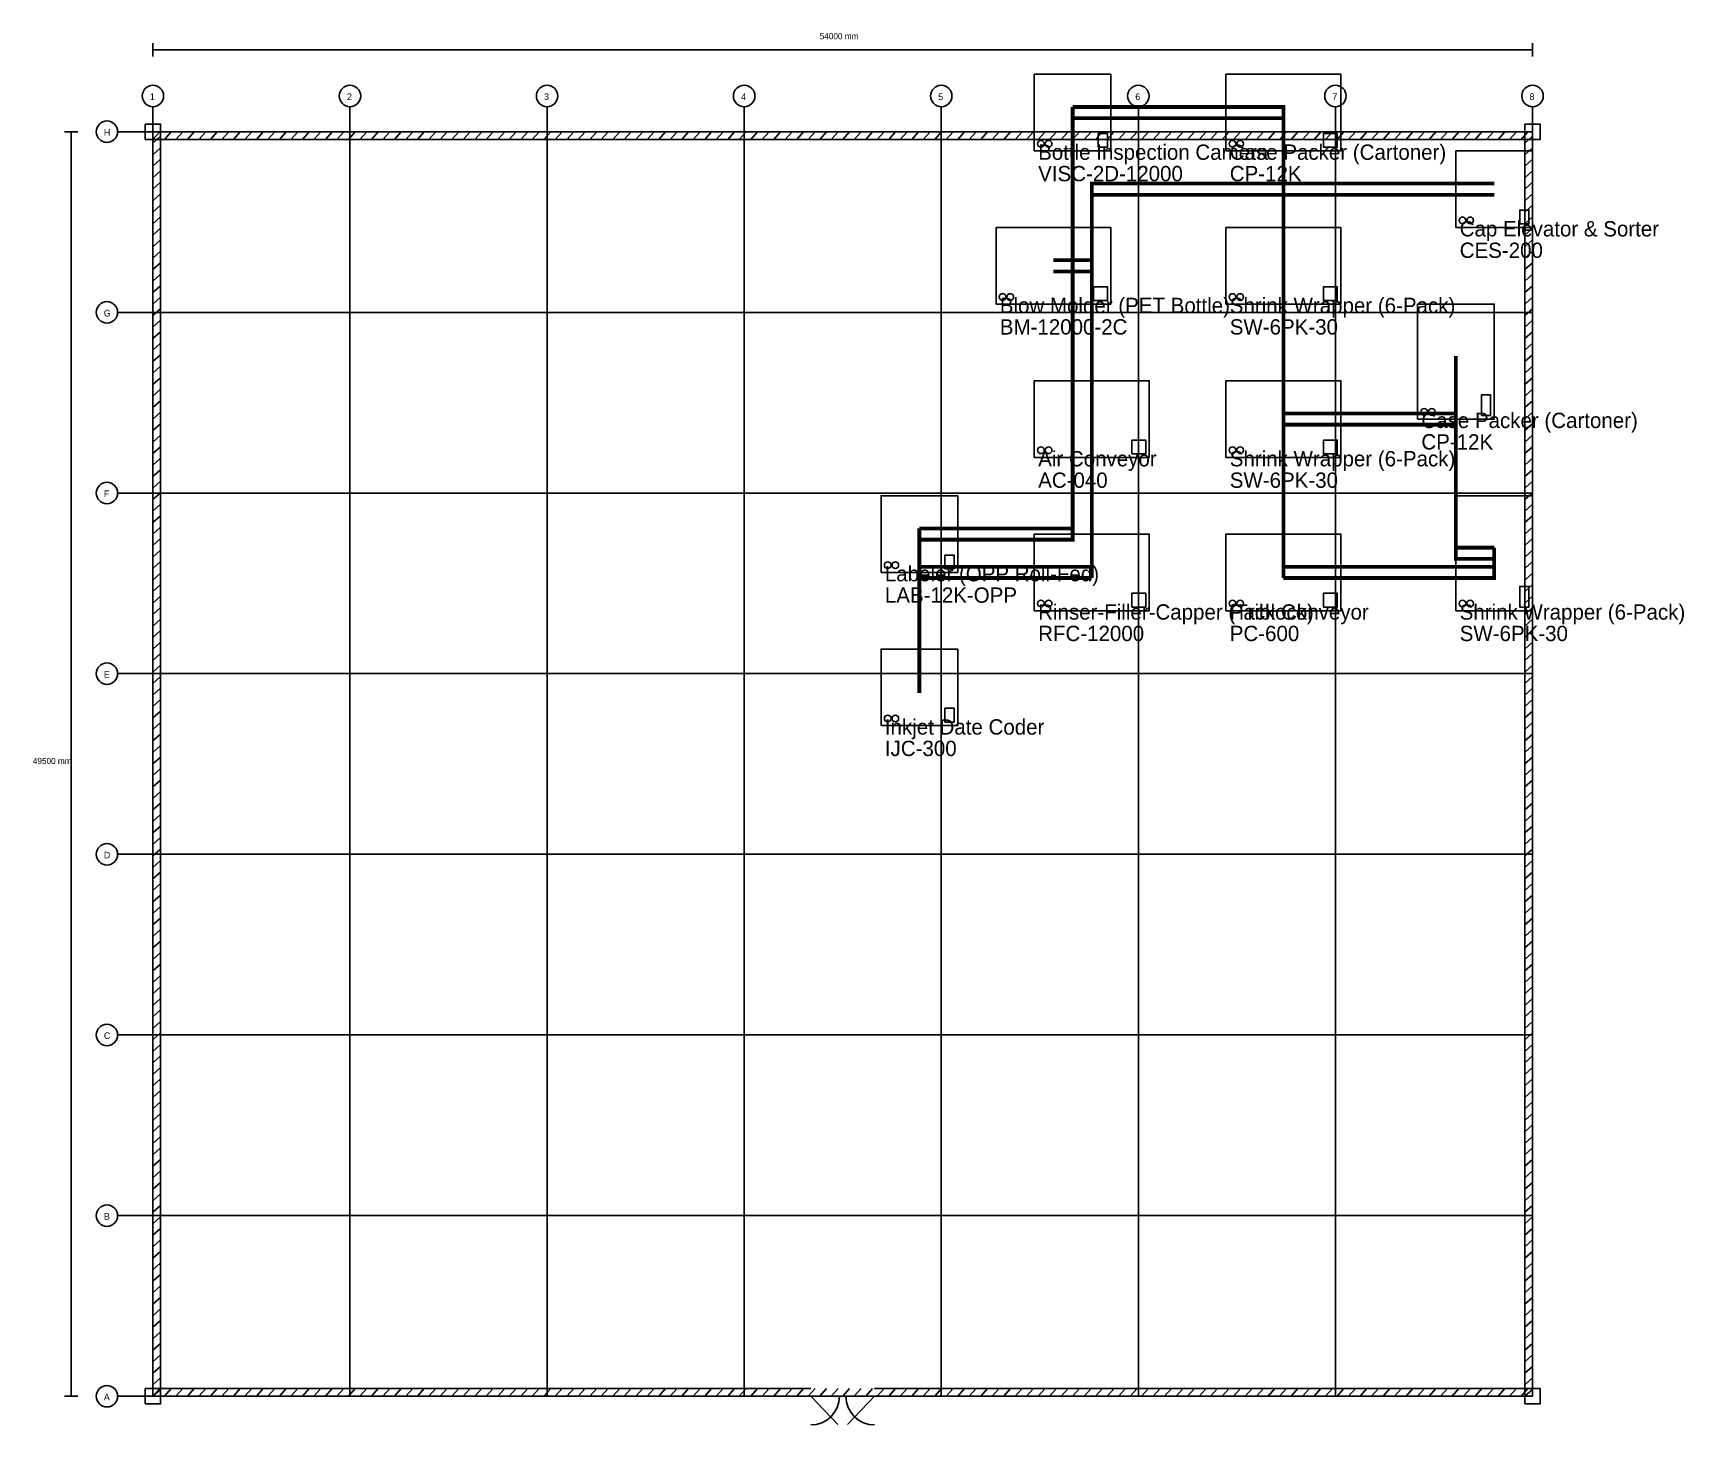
# Model space of a CAD drawing. Header units: millimetres. Extents: x -31693 to 32928, y -25875 to 28614.
import ezdxf

# ---------------------------------------------------------------- set-up
doc = ezdxf.new("R2010")
doc.units = ezdxf.units.MM
doc.linetypes.add('CENTER', pattern=[5.08, 3.175, -0.635, 0.635, -0.635])
for name, color, linetype in [('DETAILS', 5, 'Continuous'), ('DIMS', 7, 'Continuous'), ('DOORS', 7, 'Continuous'), ('FLOW', 5, 'Continuous'), ('GRID', 7, 'Continuous'), ('MACHINES', 5, 'Continuous'), ('PILLARS', 7, 'Continuous'), ('TEXT', 7, 'Continuous'), ('WALL_HATCH', 5, 'Continuous'), ('WALL_IN', 7, 'Continuous'), ('WALL_OUT', 7, 'Continuous')]:
    doc.layers.add(name, color=color, linetype=linetype)

msp = doc.modelspace()

# ---------------------------------------------------------------- linework, layer by layer
at = {"layer": 'DETAILS'}
for points in [[(10000, 24140), (10360, 24140), (10360, 24680), (10000, 24680), (10000, 24140)], [(18820, 24140), (19360, 24140), (19360, 24680), (18820, 24680), (18820, 24140)], [(26500, 21140), (26860, 21140), (26860, 21680), (26500, 21680), (26500, 21140)], [(9820, 18140), (10360, 18140), (10360, 18680), (9820, 18680), (9820, 18140)], [(18820, 18140), (19360, 18140), (19360, 18680), (18820, 18680), (18820, 18140)], [(25000, 13640), (25360, 13640), (25360, 14450), (25000, 14450), (25000, 13640)], [(11320, 12140), (11860, 12140), (11860, 12680), (11320, 12680), (11320, 12140)], [(18820, 12140), (19360, 12140), (19360, 12680), (18820, 12680), (18820, 12140)], [(4000, 7640), (4360, 7640), (4360, 8180), (4000, 8180), (4000, 7640)], [(11320, 6140), (11860, 6140), (11860, 6680), (11320, 6680), (11320, 6140)], [(18820, 6140), (19360, 6140), (19360, 6680), (18820, 6680), (18820, 6140)], [(26500, 6140), (26860, 6140), (26860, 6950), (26500, 6950), (26500, 6140)], [(4000, 1640), (4360, 1640), (4360, 2180), (4000, 2180), (4000, 1640)]]:
    msp.add_lwpolyline(points, close=True, dxfattribs=at)
for centre in [(7760, 24280), (8060, 24280), (15260, 24280), (15560, 24280), (24260, 21280), (24560, 21280), (6260, 18280), (6560, 18280), (15260, 18280), (15560, 18280), (22760, 13780), (23060, 13780), (7760, 12280), (8060, 12280), (15260, 12280), (15560, 12280), (1760, 7780), (2060, 7780), (7760, 6280), (8060, 6280), (15260, 6280), (15560, 6280), (24260, 6280), (24560, 6280), (1760, 1780), (2060, 1780)]:
    msp.add_circle(centre, 130, dxfattribs=at)
at = {"layer": 'DIMS'}
for p, q in [((-27000, 27690), (-27000, 28210)), ((-27000, 27950), (27000, 27950)), ((27000, 27690), (27000, 28210)), ((-30460, 24750), (-29940, 24750)), ((-30200, -24750), (-30200, 24750)), ((-30460, -24750), (-29940, -24750))]:
    msp.add_line(p, q, dxfattribs=at)
at = {"layer": 'DOORS'}
for p, q in [((-1250, -24750), (-188, -25850)), ((1250, -24750), (188, -25850))]:
    msp.add_line(p, q, dxfattribs=at)
for centre, start, end in [((-1250, -24750), 270, 360), ((1250, -24750), 180, 270)]:
    msp.add_arc(centre, 1125, start, end, dxfattribs=at)
at = {"layer": 'FLOW', "const_width": 150}
for points in [[(3000, 9220), (9000, 9220), (9000, 25720)], [(3000, 8780), (9000, 8780), (9000, 25280)], [(9000, 25720), (17250, 25720), (17250, 7720)], [(9000, 25280), (17250, 25280), (17250, 7280)], [(17250, 19720), (17250, 19720), (17250, 25720)], [(17250, 19280), (17250, 19280), (17250, 25280)], [(25500, 22720), (9750, 22720), (9750, 7720)], [(25500, 22280), (9750, 22280), (9750, 7280)], [(8250, 19720), (9750, 19720), (9750, 13720)], [(17250, 7720), (17250, 7720), (17250, 19720)], [(8250, 19280), (9750, 19280), (9750, 13280)], [(17250, 7280), (17250, 7280), (17250, 19280)], [(17250, 13720), (24000, 13720), (24000, 15970)], [(17250, 13280), (24000, 13280), (24000, 15530)], [(25500, 8470), (24000, 8470), (24000, 15970)], [(25500, 8030), (24000, 8030), (24000, 15530)], [(9750, 13720), (9750, 13720), (9750, 7720)], [(17250, 7720), (17250, 7720), (17250, 13720)], [(9750, 13280), (9750, 13280), (9750, 7280)], [(17250, 7280), (17250, 7280), (17250, 13280)], [(3000, 3220), (3000, 3220), (3000, 9220)], [(3000, 2780), (3000, 2780), (3000, 8780)], [(17250, 7720), (25500, 7720), (25500, 8470)], [(9750, 7720), (3000, 7720), (3000, 3220)], [(17250, 7280), (25500, 7280), (25500, 8030)], [(9750, 7280), (3000, 7280), (3000, 2780)]]:
    msp.add_lwpolyline(points, dxfattribs=at)
at = {"layer": 'GRID'}
for p, q in [((-27000, 25730), (-27000, 24750)), ((-19286, 25730), (-19286, 24750)), ((-11571, 25730), (-11571, 24750)), ((-3857, 25730), (-3857, 24750)), ((3857, 25730), (3857, 24750)), ((11571, 25730), (11571, 24750)), ((19286, 25730), (19286, 24750)), ((27000, 25730), (27000, 24750)), ((-28380, 24750), (-27000, 24750)), ((-28380, 17679), (-27000, 17679)), ((-28380, 10607), (-27000, 10607)), ((-28380, 3536), (-27000, 3536)), ((-28380, -3536), (-27000, -3536)), ((-28380, -10607), (-27000, -10607)), ((-28380, -17679), (-27000, -17679)), ((-28380, -24750), (-27000, -24750))]:
    msp.add_line(p, q, dxfattribs=at)
at = {"layer": 'GRID', "linetype": 'CENTER'}
for points in [[(-27000, -24750), (-27000, 24750)], [(-27000, 24750), (27000, 24750)], [(-19286, -24750), (-19286, 24750)], [(-11571, -24750), (-11571, 24750)], [(-3857, -24750), (-3857, 24750)], [(3857, -24750), (3857, 24750)], [(11571, -24750), (11571, 24750)], [(19286, -24750), (19286, 24750)], [(27000, -24750), (27000, 24750)], [(-27000, 17679), (27000, 17679)], [(-27000, 10607), (27000, 10607)], [(-27000, 3536), (27000, 3536)], [(-27000, -3536), (27000, -3536)], [(-27000, -10607), (27000, -10607)], [(-27000, -17679), (27000, -17679)], [(-27000, -24750), (27000, -24750)]]:
    msp.add_lwpolyline(points, dxfattribs=at)
at = {"layer": 'GRID'}
for centre in [(-27000, 26150), (-19286, 26150), (-11571, 26150), (-3857, 26150), (3857, 26150), (11571, 26150), (19286, 26150), (27000, 26150), (-28800, 24750), (-28800, 17679), (-28800, 10607), (-28800, 3536), (-28800, -3536), (-28800, -10607), (-28800, -17679), (-28800, -24750)]:
    msp.add_circle(centre, 420, dxfattribs=at)
at = {"layer": 'MACHINES'}
for points in [[(7500, 24000), (10500, 24000), (10500, 27000), (7500, 27000), (7500, 24000)], [(15000, 24000), (19500, 24000), (19500, 27000), (15000, 27000), (15000, 24000)], [(24000, 21000), (27000, 21000), (27000, 24000), (24000, 24000), (24000, 21000)], [(6000, 18000), (10500, 18000), (10500, 21000), (6000, 21000), (6000, 18000)], [(15000, 18000), (19500, 18000), (19500, 21000), (15000, 21000), (15000, 18000)], [(22500, 13500), (25500, 13500), (25500, 18000), (22500, 18000), (22500, 13500)], [(7500, 12000), (12000, 12000), (12000, 15000), (7500, 15000), (7500, 12000)], [(15000, 12000), (19500, 12000), (19500, 15000), (15000, 15000), (15000, 12000)], [(1500, 7500), (4500, 7500), (4500, 10500), (1500, 10500), (1500, 7500)], [(24000, 6000), (27000, 6000), (27000, 10500), (24000, 10500), (24000, 6000)], [(7500, 6000), (12000, 6000), (12000, 9000), (7500, 9000), (7500, 6000)], [(15000, 6000), (19500, 6000), (19500, 9000), (15000, 9000), (15000, 6000)], [(1500, 1500), (4500, 1500), (4500, 4500), (1500, 4500), (1500, 1500)]]:
    msp.add_lwpolyline(points, close=True, dxfattribs=at)
at = {"layer": 'PILLARS'}
for points in [[(-27300, 24450), (-26700, 24450), (-26700, 25050), (-27300, 25050), (-27300, 24450)], [(26700, 24450), (27300, 24450), (27300, 25050), (26700, 25050), (26700, 24450)], [(-27300, -25050), (-26700, -25050), (-26700, -24450), (-27300, -24450), (-27300, -25050)], [(26700, -25050), (27300, -25050), (27300, -24450), (26700, -24450), (26700, -25050)]]:
    msp.add_lwpolyline(points, close=True, dxfattribs=at)
at = {"layer": 'WALL_HATCH'}
for p, q in [((-27000, 24450), (-26730, 24750)), ((-27000, 24300), (-26700, 24570)), ((-26550, 24450), (-26280, 24750)), ((-26100, 24450), (-25830, 24750)), ((-25650, 24450), (-25380, 24750)), ((-25200, 24450), (-24930, 24750)), ((-24750, 24450), (-24480, 24750)), ((-24300, 24450), (-24030, 24750)), ((-23850, 24450), (-23580, 24750)), ((-23400, 24450), (-23130, 24750)), ((-22950, 24450), (-22680, 24750)), ((-22500, 24450), (-22230, 24750)), ((-22050, 24450), (-21780, 24750)), ((-21600, 24450), (-21330, 24750)), ((-21150, 24450), (-20880, 24750)), ((-20700, 24450), (-20430, 24750)), ((-20250, 24450), (-19980, 24750)), ((-19800, 24450), (-19530, 24750)), ((-19350, 24450), (-19080, 24750)), ((-18900, 24450), (-18630, 24750)), ((-18450, 24450), (-18180, 24750)), ((-18000, 24450), (-17730, 24750)), ((-17550, 24450), (-17280, 24750)), ((-17100, 24450), (-16830, 24750)), ((-16650, 24450), (-16380, 24750)), ((-16200, 24450), (-15930, 24750)), ((-15750, 24450), (-15480, 24750)), ((-15300, 24450), (-15030, 24750)), ((-14850, 24450), (-14580, 24750)), ((-14400, 24450), (-14130, 24750)), ((-13950, 24450), (-13680, 24750)), ((-13500, 24450), (-13230, 24750)), ((-13050, 24450), (-12780, 24750)), ((-12600, 24450), (-12330, 24750)), ((-12150, 24450), (-11880, 24750)), ((-11700, 24450), (-11430, 24750)), ((-11250, 24450), (-10980, 24750)), ((-10800, 24450), (-10530, 24750)), ((-10350, 24450), (-10080, 24750)), ((-9900, 24450), (-9630, 24750)), ((-9450, 24450), (-9180, 24750)), ((-9000, 24450), (-8730, 24750)), ((-8550, 24450), (-8280, 24750)), ((-8100, 24450), (-7830, 24750)), ((-7650, 24450), (-7380, 24750)), ((-7200, 24450), (-6930, 24750)), ((-6750, 24450), (-6480, 24750)), ((-6300, 24450), (-6030, 24750)), ((-5850, 24450), (-5580, 24750)), ((-5400, 24450), (-5130, 24750)), ((-4950, 24450), (-4680, 24750)), ((-4500, 24450), (-4230, 24750)), ((-4050, 24450), (-3780, 24750)), ((-3600, 24450), (-3330, 24750)), ((-3150, 24450), (-2880, 24750)), ((-2700, 24450), (-2430, 24750)), ((-2250, 24450), (-1980, 24750)), ((-1800, 24450), (-1530, 24750)), ((-1350, 24450), (-1080, 24750)), ((-900, 24450), (-630, 24750)), ((-450, 24450), (-180, 24750)), ((0, 24450), (270, 24750)), ((450, 24450), (720, 24750)), ((900, 24450), (1170, 24750)), ((1350, 24450), (1620, 24750)), ((1800, 24450), (2070, 24750)), ((2250, 24450), (2520, 24750)), ((2700, 24450), (2970, 24750)), ((3150, 24450), (3420, 24750)), ((3600, 24450), (3870, 24750)), ((4050, 24450), (4320, 24750)), ((4500, 24450), (4770, 24750)), ((4950, 24450), (5220, 24750)), ((5400, 24450), (5670, 24750)), ((5850, 24450), (6120, 24750)), ((6300, 24450), (6570, 24750)), ((6750, 24450), (7020, 24750)), ((7200, 24450), (7470, 24750)), ((7650, 24450), (7920, 24750)), ((8100, 24450), (8370, 24750)), ((8550, 24450), (8820, 24750)), ((9000, 24450), (9270, 24750)), ((9450, 24450), (9720, 24750)), ((9900, 24450), (10170, 24750)), ((10350, 24450), (10620, 24750)), ((10800, 24450), (11070, 24750)), ((11250, 24450), (11520, 24750)), ((11700, 24450), (11970, 24750)), ((12150, 24450), (12420, 24750)), ((12600, 24450), (12870, 24750)), ((13050, 24450), (13320, 24750)), ((13500, 24450), (13770, 24750)), ((13950, 24450), (14220, 24750)), ((14400, 24450), (14670, 24750)), ((14850, 24450), (15120, 24750)), ((15300, 24450), (15570, 24750)), ((15750, 24450), (16020, 24750)), ((16200, 24450), (16470, 24750)), ((16650, 24450), (16920, 24750)), ((17100, 24450), (17370, 24750)), ((17550, 24450), (17820, 24750)), ((18000, 24450), (18270, 24750)), ((18450, 24450), (18720, 24750)), ((18900, 24450), (19170, 24750)), ((19350, 24450), (19620, 24750)), ((19800, 24450), (20070, 24750)), ((20250, 24450), (20520, 24750)), ((20700, 24450), (20970, 24750)), ((21150, 24450), (21420, 24750)), ((21600, 24450), (21870, 24750)), ((22050, 24450), (22320, 24750)), ((22500, 24450), (22770, 24750)), ((22950, 24450), (23220, 24750)), ((23400, 24450), (23670, 24750)), ((23850, 24450), (24120, 24750)), ((24300, 24450), (24570, 24750)), ((24750, 24450), (25020, 24750)), ((25200, 24450), (25470, 24750)), ((25650, 24450), (25920, 24750)), ((26100, 24450), (26370, 24750)), ((26550, 24450), (26820, 24750)), ((26700, 24300), (27000, 24570)), ((-27000, 23850), (-26700, 24120)), ((26700, 23850), (27000, 24120)), ((-27000, 23400), (-26700, 23670)), ((26700, 23400), (27000, 23670)), ((-27000, 22950), (-26700, 23220)), ((-27000, 22500), (-26700, 22770)), ((26700, 22950), (27000, 23220)), ((26700, 22500), (27000, 22770)), ((-27000, 22050), (-26700, 22320)), ((26700, 22050), (27000, 22320)), ((-27000, 21600), (-26700, 21870)), ((-27000, 21150), (-26700, 21420)), ((26700, 21600), (27000, 21870)), ((26700, 21150), (27000, 21420)), ((-27000, 20700), (-26700, 20970)), ((26700, 20700), (27000, 20970)), ((-27000, 20250), (-26700, 20520)), ((-27000, 19800), (-26700, 20070)), ((26700, 20250), (27000, 20520)), ((26700, 19800), (27000, 20070)), ((-27000, 19350), (-26700, 19620)), ((26700, 19350), (27000, 19620)), ((-27000, 18900), (-26700, 19170)), ((26700, 18900), (27000, 19170)), ((-27000, 18450), (-26700, 18720)), ((-27000, 18000), (-26700, 18270)), ((26700, 18450), (27000, 18720)), ((26700, 18000), (27000, 18270)), ((-27000, 17550), (-26700, 17820)), ((26700, 17550), (27000, 17820)), ((-27000, 17100), (-26700, 17370)), ((-27000, 16650), (-26700, 16920)), ((26700, 17100), (27000, 17370)), ((26700, 16650), (27000, 16920)), ((-27000, 16200), (-26700, 16470)), ((26700, 16200), (27000, 16470)), ((-27000, 15750), (-26700, 16020)), ((-27000, 15300), (-26700, 15570)), ((26700, 15750), (27000, 16020)), ((26700, 15300), (27000, 15570)), ((-27000, 14850), (-26700, 15120)), ((26700, 14850), (27000, 15120)), ((-27000, 14400), (-26700, 14670)), ((-27000, 13950), (-26700, 14220)), ((26700, 14400), (27000, 14670)), ((26700, 13950), (27000, 14220)), ((-27000, 13500), (-26700, 13770)), ((26700, 13500), (27000, 13770)), ((-27000, 13050), (-26700, 13320)), ((26700, 13050), (27000, 13320)), ((-27000, 12600), (-26700, 12870)), ((-27000, 12150), (-26700, 12420)), ((26700, 12600), (27000, 12870)), ((26700, 12150), (27000, 12420)), ((-27000, 11700), (-26700, 11970)), ((26700, 11700), (27000, 11970)), ((-27000, 11250), (-26700, 11520)), ((-27000, 10800), (-26700, 11070)), ((26700, 11250), (27000, 11520)), ((26700, 10800), (27000, 11070)), ((-27000, 10350), (-26700, 10620)), ((26700, 10350), (27000, 10620)), ((-27000, 9900), (-26700, 10170)), ((-27000, 9450), (-26700, 9720)), ((26700, 9900), (27000, 10170)), ((26700, 9450), (27000, 9720)), ((-27000, 9000), (-26700, 9270)), ((26700, 9000), (27000, 9270)), ((-27000, 8550), (-26700, 8820)), ((26700, 8550), (27000, 8820)), ((-27000, 8100), (-26700, 8370)), ((-27000, 7650), (-26700, 7920)), ((26700, 8100), (27000, 8370)), ((26700, 7650), (27000, 7920)), ((-27000, 7200), (-26700, 7470)), ((26700, 7200), (27000, 7470)), ((-27000, 6750), (-26700, 7020)), ((-27000, 6300), (-26700, 6570)), ((26700, 6750), (27000, 7020)), ((26700, 6300), (27000, 6570)), ((-27000, 5850), (-26700, 6120)), ((26700, 5850), (27000, 6120)), ((-27000, 5400), (-26700, 5670)), ((-27000, 4950), (-26700, 5220)), ((26700, 5400), (27000, 5670)), ((26700, 4950), (27000, 5220)), ((-27000, 4500), (-26700, 4770)), ((26700, 4500), (27000, 4770)), ((-27000, 4050), (-26700, 4320)), ((26700, 4050), (27000, 4320)), ((-27000, 3600), (-26700, 3870)), ((-27000, 3150), (-26700, 3420)), ((26700, 3600), (27000, 3870)), ((26700, 3150), (27000, 3420)), ((-27000, 2700), (-26700, 2970)), ((26700, 2700), (27000, 2970)), ((-27000, 2250), (-26700, 2520)), ((-27000, 1800), (-26700, 2070)), ((26700, 2250), (27000, 2520)), ((26700, 1800), (27000, 2070)), ((-27000, 1350), (-26700, 1620)), ((26700, 1350), (27000, 1620)), ((-27000, 900), (-26700, 1170)), ((-27000, 450), (-26700, 720)), ((26700, 900), (27000, 1170)), ((26700, 450), (27000, 720)), ((-27000, 0), (-26700, 270)), ((26700, 0), (27000, 270)), ((-27000, -450), (-26700, -180)), ((-27000, -900), (-26700, -630)), ((26700, -450), (27000, -180)), ((26700, -900), (27000, -630)), ((-27000, -1350), (-26700, -1080)), ((26700, -1350), (27000, -1080)), ((-27000, -1800), (-26700, -1530)), ((26700, -1800), (27000, -1530)), ((-27000, -2250), (-26700, -1980)), ((-27000, -2700), (-26700, -2430)), ((26700, -2250), (27000, -1980)), ((26700, -2700), (27000, -2430)), ((-27000, -3150), (-26700, -2880)), ((26700, -3150), (27000, -2880)), ((-27000, -3600), (-26700, -3330)), ((-27000, -4050), (-26700, -3780)), ((26700, -3600), (27000, -3330)), ((26700, -4050), (27000, -3780)), ((-27000, -4500), (-26700, -4230)), ((26700, -4500), (27000, -4230)), ((-27000, -4950), (-26700, -4680)), ((-27000, -5400), (-26700, -5130)), ((26700, -4950), (27000, -4680)), ((26700, -5400), (27000, -5130)), ((-27000, -5850), (-26700, -5580)), ((26700, -5850), (27000, -5580)), ((-27000, -6300), (-26700, -6030)), ((26700, -6300), (27000, -6030)), ((-27000, -6750), (-26700, -6480)), ((-27000, -7200), (-26700, -6930)), ((26700, -6750), (27000, -6480)), ((26700, -7200), (27000, -6930)), ((-27000, -7650), (-26700, -7380)), ((26700, -7650), (27000, -7380)), ((-27000, -8100), (-26700, -7830)), ((-27000, -8550), (-26700, -8280)), ((26700, -8100), (27000, -7830)), ((26700, -8550), (27000, -8280)), ((-27000, -9000), (-26700, -8730)), ((26700, -9000), (27000, -8730)), ((-27000, -9450), (-26700, -9180)), ((-27000, -9900), (-26700, -9630)), ((26700, -9450), (27000, -9180)), ((26700, -9900), (27000, -9630)), ((-27000, -10350), (-26700, -10080)), ((26700, -10350), (27000, -10080)), ((-27000, -10800), (-26700, -10530)), ((-27000, -11250), (-26700, -10980)), ((26700, -10800), (27000, -10530)), ((26700, -11250), (27000, -10980)), ((-27000, -11700), (-26700, -11430)), ((26700, -11700), (27000, -11430)), ((-27000, -12150), (-26700, -11880)), ((26700, -12150), (27000, -11880)), ((-27000, -12600), (-26700, -12330)), ((-27000, -13050), (-26700, -12780)), ((26700, -12600), (27000, -12330)), ((26700, -13050), (27000, -12780)), ((-27000, -13500), (-26700, -13230)), ((26700, -13500), (27000, -13230)), ((-27000, -13950), (-26700, -13680)), ((-27000, -14400), (-26700, -14130)), ((26700, -13950), (27000, -13680)), ((26700, -14400), (27000, -14130)), ((-27000, -14850), (-26700, -14580)), ((26700, -14850), (27000, -14580)), ((-27000, -15300), (-26700, -15030)), ((-27000, -15750), (-26700, -15480)), ((26700, -15300), (27000, -15030)), ((26700, -15750), (27000, -15480)), ((-27000, -16200), (-26700, -15930)), ((26700, -16200), (27000, -15930)), ((-27000, -16650), (-26700, -16380)), ((26700, -16650), (27000, -16380)), ((-27000, -17100), (-26700, -16830)), ((-27000, -17550), (-26700, -17280)), ((26700, -17100), (27000, -16830)), ((26700, -17550), (27000, -17280)), ((-27000, -18000), (-26700, -17730)), ((26700, -18000), (27000, -17730)), ((-27000, -18450), (-26700, -18180)), ((-27000, -18900), (-26700, -18630)), ((26700, -18450), (27000, -18180)), ((26700, -18900), (27000, -18630)), ((-27000, -19350), (-26700, -19080)), ((26700, -19350), (27000, -19080)), ((-27000, -19800), (-26700, -19530)), ((-27000, -20250), (-26700, -19980)), ((26700, -19800), (27000, -19530)), ((26700, -20250), (27000, -19980)), ((-27000, -20700), (-26700, -20430)), ((26700, -20700), (27000, -20430)), ((-27000, -21150), (-26700, -20880)), ((26700, -21150), (27000, -20880)), ((-27000, -21600), (-26700, -21330)), ((-27000, -22050), (-26700, -21780)), ((26700, -21600), (27000, -21330)), ((26700, -22050), (27000, -21780)), ((-27000, -22500), (-26700, -22230)), ((26700, -22500), (27000, -22230)), ((-27000, -22950), (-26700, -22680)), ((-27000, -23400), (-26700, -23130)), ((26700, -22950), (27000, -22680)), ((26700, -23400), (27000, -23130)), ((-27000, -23850), (-26700, -23580)), ((26700, -23850), (27000, -23580)), ((-27000, -24300), (-26700, -24030)), ((-27000, -24750), (-26730, -24450)), ((-27000, -24750), (-26700, -24480)), ((-26550, -24750), (-26280, -24450)), ((-26100, -24750), (-25830, -24450)), ((-25650, -24750), (-25380, -24450)), ((-25200, -24750), (-24930, -24450)), ((-24750, -24750), (-24480, -24450)), ((-24300, -24750), (-24030, -24450)), ((-23850, -24750), (-23580, -24450)), ((-23400, -24750), (-23130, -24450)), ((-22950, -24750), (-22680, -24450)), ((-22500, -24750), (-22230, -24450)), ((-22050, -24750), (-21780, -24450)), ((-21600, -24750), (-21330, -24450)), ((-21150, -24750), (-20880, -24450)), ((-20700, -24750), (-20430, -24450)), ((-20250, -24750), (-19980, -24450)), ((-19800, -24750), (-19530, -24450)), ((-19350, -24750), (-19080, -24450)), ((-18900, -24750), (-18630, -24450)), ((-18450, -24750), (-18180, -24450)), ((-18000, -24750), (-17730, -24450)), ((-17550, -24750), (-17280, -24450)), ((-17100, -24750), (-16830, -24450)), ((-16650, -24750), (-16380, -24450)), ((-16200, -24750), (-15930, -24450)), ((-15750, -24750), (-15480, -24450)), ((-15300, -24750), (-15030, -24450)), ((-14850, -24750), (-14580, -24450)), ((-14400, -24750), (-14130, -24450)), ((-13950, -24750), (-13680, -24450)), ((-13500, -24750), (-13230, -24450)), ((-13050, -24750), (-12780, -24450)), ((-12600, -24750), (-12330, -24450)), ((-12150, -24750), (-11880, -24450)), ((-11700, -24750), (-11430, -24450)), ((-11250, -24750), (-10980, -24450)), ((-10800, -24750), (-10530, -24450)), ((-10350, -24750), (-10080, -24450)), ((-9900, -24750), (-9630, -24450)), ((-9450, -24750), (-9180, -24450)), ((-9000, -24750), (-8730, -24450)), ((-8550, -24750), (-8280, -24450)), ((-8100, -24750), (-7830, -24450)), ((-7650, -24750), (-7380, -24450)), ((-7200, -24750), (-6930, -24450)), ((-6750, -24750), (-6480, -24450)), ((-6300, -24750), (-6030, -24450)), ((-5850, -24750), (-5580, -24450)), ((-5400, -24750), (-5130, -24450)), ((-4950, -24750), (-4680, -24450)), ((-4500, -24750), (-4230, -24450)), ((-4050, -24750), (-3780, -24450)), ((-3600, -24750), (-3330, -24450)), ((-3150, -24750), (-2880, -24450)), ((-2700, -24750), (-2430, -24450)), ((-2250, -24750), (-1980, -24450)), ((-1800, -24750), (-1530, -24450)), ((-1350, -24750), (-1080, -24450)), ((-900, -24750), (-630, -24450)), ((-450, -24750), (-180, -24450)), ((0, -24750), (270, -24450)), ((450, -24750), (720, -24450)), ((900, -24750), (1170, -24450)), ((1350, -24750), (1620, -24450)), ((1800, -24750), (2070, -24450)), ((2250, -24750), (2520, -24450)), ((2700, -24750), (2970, -24450)), ((3150, -24750), (3420, -24450)), ((3600, -24750), (3870, -24450)), ((4050, -24750), (4320, -24450)), ((4500, -24750), (4770, -24450)), ((4950, -24750), (5220, -24450)), ((5400, -24750), (5670, -24450)), ((5850, -24750), (6120, -24450)), ((6300, -24750), (6570, -24450)), ((6750, -24750), (7020, -24450)), ((7200, -24750), (7470, -24450)), ((7650, -24750), (7920, -24450)), ((8100, -24750), (8370, -24450)), ((8550, -24750), (8820, -24450)), ((9000, -24750), (9270, -24450)), ((9450, -24750), (9720, -24450)), ((9900, -24750), (10170, -24450)), ((10350, -24750), (10620, -24450)), ((10800, -24750), (11070, -24450)), ((11250, -24750), (11520, -24450)), ((11700, -24750), (11970, -24450)), ((12150, -24750), (12420, -24450)), ((12600, -24750), (12870, -24450)), ((13050, -24750), (13320, -24450)), ((13500, -24750), (13770, -24450)), ((13950, -24750), (14220, -24450)), ((14400, -24750), (14670, -24450)), ((14850, -24750), (15120, -24450)), ((15300, -24750), (15570, -24450)), ((15750, -24750), (16020, -24450)), ((16200, -24750), (16470, -24450)), ((16650, -24750), (16920, -24450)), ((17100, -24750), (17370, -24450)), ((17550, -24750), (17820, -24450)), ((18000, -24750), (18270, -24450)), ((18450, -24750), (18720, -24450)), ((18900, -24750), (19170, -24450)), ((19350, -24750), (19620, -24450)), ((19800, -24750), (20070, -24450)), ((20250, -24750), (20520, -24450)), ((20700, -24750), (20970, -24450)), ((21150, -24750), (21420, -24450)), ((21600, -24750), (21870, -24450)), ((22050, -24750), (22320, -24450)), ((22500, -24750), (22770, -24450)), ((22950, -24750), (23220, -24450)), ((23400, -24750), (23670, -24450)), ((23850, -24750), (24120, -24450)), ((24300, -24750), (24570, -24450)), ((24750, -24750), (25020, -24450)), ((25200, -24750), (25470, -24450)), ((25650, -24750), (25920, -24450)), ((26100, -24750), (26370, -24450)), ((26550, -24750), (26820, -24450)), ((26700, -24300), (27000, -24030)), ((26700, -24750), (27000, -24480))]:
    msp.add_line(p, q, dxfattribs=at)
at = {"layer": 'WALL_IN'}
for p, q in [((26700, 24450), (-26700, 24450)), ((-26700, 24450), (-26700, -24450)), ((26700, -24450), (26700, 24450)), ((-26700, -24450), (-1250, -24450)), ((1250, -24450), (26700, -24450))]:
    msp.add_line(p, q, dxfattribs=at)
at = {"layer": 'WALL_OUT'}
for p, q in [((27000, 24750), (-27000, 24750)), ((-27000, 24750), (-27000, -24750)), ((27000, -24750), (27000, 24750)), ((-27000, -24750), (-1250, -24750)), ((1250, -24750), (27000, -24750))]:
    msp.add_line(p, q, dxfattribs=at)

# ---------------------------------------------------------------- texts
at = {"layer": 'DIMS'}
for s, p in [('54000 mm', (-900, 28370)), ('49500 mm', (-31700, 0))]:
    msp.add_text(s, height=240, dxfattribs=at).set_placement(p)
at = {"layer": 'GRID'}
for s, p in [('1', (-27120, 25990)), ('2', (-19406, 25990)), ('3', (-11691, 25990)), ('4', (-3977, 25990)), ('5', (3737, 25990)), ('6', (11451, 25990)), ('7', (19166, 25990)), ('8', (26880, 25990)), ('H', (-28920, 24590)), ('G', (-28920, 17519)), ('F', (-28920, 10447)), ('E', (-28920, 3376)), ('D', (-28920, -3696)), ('C', (-28920, -10767)), ('B', (-28920, -17839)), ('A', (-28920, -24910))]:
    msp.add_text(s, height=260, dxfattribs=at).set_placement(p)
at = {"layer": 'TEXT'}
for s, p in [('Bottle Inspection Camera', (7650, 23650)), ('Case Packer (Cartoner)', (15150, 23650)), ('VISC-2D-12000', (7650, 22810)), ('CP-12K', (15150, 22810)), ('Cap Elevator & Sorter', (24150, 20650)), ('CES-200', (24150, 19810)), ('Blow Molder (PET Bottle)', (6150, 17650)), ('Shrink Wrapper (6-Pack)', (15150, 17650)), ('BM-12000-2C', (6150, 16810)), ('SW-6PK-30', (15150, 16810)), ('Case Packer (Cartoner)', (22650, 13150)), ('Air Conveyor', (7650, 11650)), ('Shrink Wrapper (6-Pack)', (15150, 11650)), ('CP-12K', (22650, 12310)), ('AC-040', (7650, 10810)), ('SW-6PK-30', (15150, 10810)), ('Labeler (OPP Roll-Fed)', (1650, 7150)), ('LAB-12K-OPP', (1650, 6310)), ('Rinser-Filler-Capper (Triblock)', (7650, 5650)), ('Pack Conveyor', (15150, 5650)), ('Shrink Wrapper (6-Pack)', (24150, 5650)), ('RFC-12000', (7650, 4810)), ('PC-600', (15150, 4810)), ('SW-6PK-30', (24150, 4810)), ('Inkjet Date Coder', (1650, 1150)), ('IJC-300', (1650, 310))]:
    msp.add_text(s, height=600, dxfattribs=at).set_placement(p)

doc.saveas('drawing.dxf')
